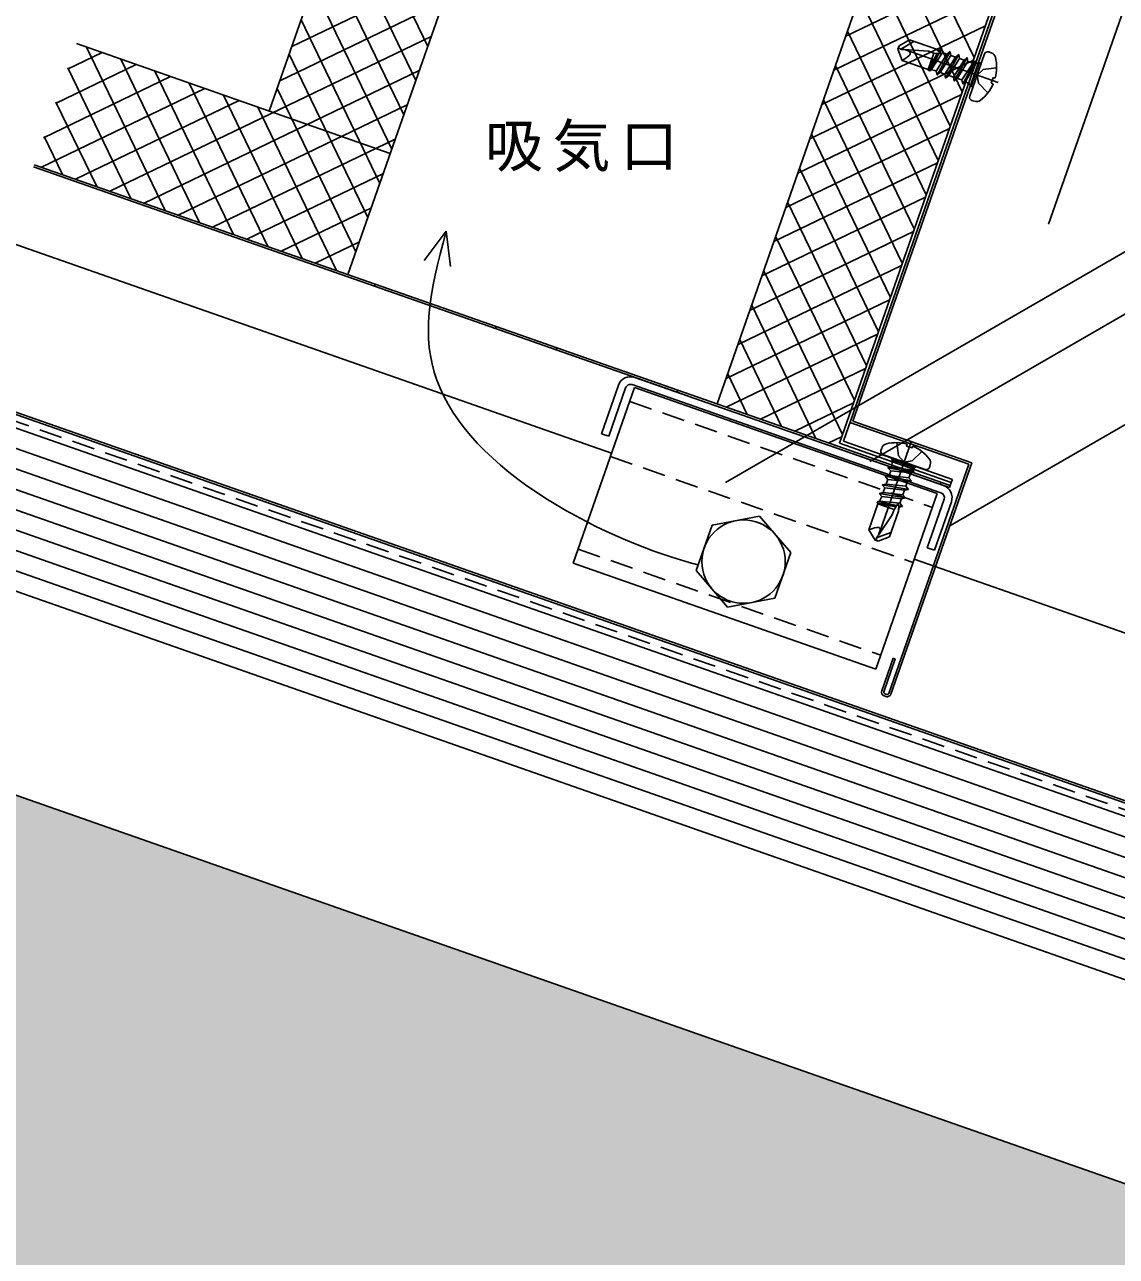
# Model space of a CAD drawing. Units: millimetres, scale not verified. Extents: x -1099 to 1151, y -388 to 361.
# Drawn here: x -366.9 to -196.7, y -129.6 to 62.4 of the extents above; entities that cross this region are included whole.
import ezdxf

# ---------------------------------------------------------------- set-up
doc = ezdxf.new("R2010")
doc.units = ezdxf.units.MM
doc.header["$LTSCALE"] = 3
doc.linetypes.add('CHAIN1', pattern=[8, 5, -1, 1, -1])
doc.linetypes.add('DASHED1', pattern=[1.8, 1.2, -0.6])
doc.layers.add('0-0', color=4, linetype='Continuous')
doc.styles.add('ＭＳ ゴシック', font='')
doc.styles.get('ＭＳ ゴシック').set_extended_font_data('MS Gothic')

msp = doc.modelspace()

# ---------------------------------------------------------------- linework, layer by layer
at = {"layer": '0-0'}
for p, q in [((-166.551, 147.592), (-207.261, 31.278)), ((-304.032, 59.014), (-316.302, 84.498)), ((-305.9, 53.675), (-318.171, 79.159)), ((-307.769, 48.336), (-320.039, 73.82)), ((-299.751, 71.244), (-325.235, 58.973)), ((-213.359, 72.886), (-238.843, 60.615)), ((-218.831, 57.251), (-226.194, 72.541)), ((-309.638, 42.997), (-321.908, 68.481)), ((-215.228, 67.547), (-240.712, 55.276)), ((-220.7, 51.912), (-228.062, 67.202)), ((-301.62, 65.905), (-327.104, 53.634)), ((-224.437, 41.233), (-236.708, 66.717)), ((-222.569, 46.572), (-232.472, 67.141)), ((-311.506, 37.657), (-323.777, 63.141)), ((-217.097, 62.207), (-242.581, 49.937)), ((-303.489, 60.565), (-353.609, 36.433)), ((-226.306, 35.894), (-238.576, 61.378)), ((-228.926, 60.037), (-230.554, 59.07)), ((-228.227, 59.792), (-230.29, 58.566)), ((-224.884, 58.622), (-228.926, 60.037)), ((-354.821, 58.046), (-360.208, 55.453)), ((-344.978, 33.412), (-357.249, 58.896)), ((-313.375, 32.318), (-325.645, 57.802)), ((-230.554, 59.07), (-230.719, 58.598)), ((-230.719, 58.598), (-230.05, 56.828)), ((-230.636, 58.834), (-230.555, 58.755)), ((-230.555, 58.755), (-230.471, 58.68)), ((-230.471, 58.68), (-230.384, 58.616)), ((-230.384, 58.616), (-230.29, 58.566)), ((-230.29, 58.566), (-230.166, 58.53)), ((-230.166, 58.53), (-230.033, 58.516)), ((-230.033, 58.516), (-229.894, 58.517)), ((-229.894, 58.517), (-229.753, 58.526)), ((-229.414, 58.407), (-229.753, 58.526)), ((-225.961, 58.241), (-229.753, 58.526)), ((-229.131, 58.29), (-229.414, 58.407)), ((-228.922, 58.164), (-229.131, 58.29)), ((-228.981, 57.584), (-228.814, 57.812)), ((-228.804, 58.016), (-228.922, 58.164)), ((-228.814, 57.812), (-228.804, 58.016)), ((-224.59, 57.897), (-226.007, 55.413)), ((-224.405, 57.88), (-225.985, 55.263)), ((-224.341, 57.876), (-225.746, 55.18)), ((-223.8, 58.047), (-225.561, 55.34)), ((-224.788, 57.918), (-225.12, 57.947)), ((-224.884, 58.622), (-224.609, 58.424)), ((-224.459, 57.885), (-224.788, 57.918)), ((-224.746, 55.167), (-223.079, 57.794)), ((-222.589, 58.216), (-224.626, 54.532)), ((-224.609, 58.424), (-224.339, 58.221)), ((-224.201, 57.876), (-224.459, 57.885)), ((-223.921, 58.682), (-224.343, 58.319)), ((-224.339, 58.221), (-224.14, 58.044)), ((-224.246, 58.144), (-223.921, 58.682)), ((-224.215, 58.117), (-223.921, 58.682)), ((-224.079, 57.922), (-224.201, 57.876)), ((-224.14, 58.044), (-224.079, 57.922)), ((-223.921, 58.682), (-223.8, 58.047)), ((-223.079, 57.794), (-223.8, 58.047)), ((-221.257, 57.75), (-223.294, 54.066)), ((-222.589, 58.216), (-223.079, 57.794)), ((-222.589, 58.216), (-222.469, 57.581)), ((-221.257, 57.75), (-221.747, 57.328)), ((-221.257, 57.75), (-221.137, 57.114)), ((-217.21, 57.843), (-219.522, 51.236)), ((-216.186, 58.015), (-216.573, 58.15)), ((-349.482, 56.178), (-362.077, 50.113)), ((-339.639, 31.543), (-351.91, 57.027)), ((-218.965, 56.868), (-244.449, 44.598)), ((-228.175, 30.554), (-240.445, 56.038)), ((-230.05, 56.828), (-229.635, 57.085)), ((-226.007, 55.413), (-230.05, 56.828)), ((-229.635, 57.085), (-229.266, 57.34)), ((-229.266, 57.34), (-228.981, 57.584)), ((-222.469, 57.581), (-224.135, 54.954)), ((-223.414, 54.701), (-221.747, 57.328)), ((-221.137, 57.114), (-222.804, 54.488)), ((-221.747, 57.328), (-222.469, 57.581)), ((-222.082, 54.235), (-220.415, 56.862)), ((-219.925, 57.284), (-221.962, 53.6)), ((-219.805, 56.648), (-221.472, 54.021)), ((-220.415, 56.862), (-221.137, 57.114)), ((-220.75, 53.769), (-218.987, 56.448)), ((-219.925, 57.284), (-220.415, 56.862)), ((-218.517, 56.413), (-220.174, 53.526)), ((-219.925, 57.284), (-219.805, 56.648)), ((-219.3, 56.472), (-219.805, 56.648)), ((-219.611, 54.976), (-218.733, 56.697)), ((-218.559, 56.636), (-219.611, 54.976)), ((-218.987, 56.448), (-219.3, 56.472)), ((-218.041, 56.377), (-219.258, 52.9)), ((-218.733, 56.697), (-218.987, 56.448)), ((-218.559, 56.636), (-218.733, 56.697)), ((-218.559, 56.636), (-218.517, 56.413)), ((-218.041, 56.377), (-218.517, 56.413)), ((-344.143, 54.309), (-363.946, 44.774)), ((-350.318, 35.281), (-360.133, 55.666)), ((-305.357, 55.226), (-348.27, 34.564)), ((-334.3, 29.675), (-346.57, 55.159)), ((-226.007, 55.413), (-225.985, 55.263)), ((-225.746, 55.18), (-225.985, 55.263)), ((-225.746, 55.18), (-225.561, 55.34)), ((-224.955, 55.241), (-225.561, 55.34)), ((-224.746, 55.167), (-224.955, 55.241)), ((-224.626, 54.532), (-224.746, 55.167)), ((-224.626, 54.532), (-224.135, 54.954)), ((-223.414, 54.701), (-224.135, 54.954)), ((-223.294, 54.066), (-223.414, 54.701)), ((-223.294, 54.066), (-222.804, 54.488)), ((-222.082, 54.235), (-222.804, 54.488)), ((-221.962, 53.6), (-222.082, 54.235)), ((-221.962, 53.6), (-221.472, 54.021)), ((-220.75, 53.769), (-221.472, 54.021)), ((-220.63, 53.134), (-220.75, 53.769)), ((-219.611, 54.976), (-220.63, 53.134)), ((-219.337, 52.955), (-218.746, 54.362)), ((-216.174, 53.294), (-215.875, 54.146)), ((-215.875, 54.146), (-215.565, 54.06)), ((-338.803, 52.44), (-364.287, 40.17)), ((-328.961, 27.806), (-341.231, 53.29)), ((-315.244, 26.979), (-327.514, 52.463)), ((-149.368, 53.55), (-257.634, -8.957)), ((-220.63, 53.134), (-220.174, 53.526)), ((-219.337, 52.955), (-220.174, 53.526)), ((-215.878, 53.168), (-216.174, 53.294)), ((-355.657, 37.149), (-362.002, 50.327)), ((-333.464, 50.572), (-358.948, 38.301)), ((-323.621, 25.937), (-335.892, 51.421)), ((-220.834, 51.529), (-246.318, 39.258)), ((-230.043, 25.215), (-242.314, 50.699)), ((-218.829, 50.464), (-219.216, 50.599)), ((-307.226, 49.887), (-342.93, 32.695)), ((-318.282, 24.069), (-330.552, 49.553)), ((-222.703, 46.189), (-248.187, 33.919)), ((-360.996, 39.018), (-363.871, 44.988)), ((-309.095, 44.547), (-337.591, 30.827)), ((-231.912, 19.876), (-244.182, 45.36)), ((-224.571, 40.85), (-250.055, 28.58)), ((-310.963, 39.208), (-332.252, 28.958)), ((-233.781, 14.537), (-246.051, 40.02)), ((-226.44, 35.511), (-251.924, 23.24)), ((-235.649, 9.197), (-247.92, 34.681)), ((-235.102, -5.675), (-165.353, 34.594)), ((-312.832, 33.869), (-326.912, 27.089)), ((-301.171, 30.232), (-304.618, 25.639)), ((-301.653, 28.391), (-301.171, 30.232)), ((-301.171, 30.232), (-300.47, 24.721)), ((-228.309, 30.172), (-253.793, 17.901)), ((-237.518, 3.858), (-249.788, 29.342)), ((-456.279, 27.119), (-146.928, -81.154)), ((-314.701, 28.53), (-321.573, 25.221)), ((-302.097, 26.638), (-301.653, 28.391)), ((-302.864, 23.36), (-302.502, 24.964)), ((-302.502, 24.964), (-302.097, 26.638)), ((-456.279, 23.941), (-147.919, -83.985)), ((-303.18, 21.816), (-302.864, 23.36)), ((-230.177, 24.832), (-255.661, 12.562)), ((-239.387, -1.481), (-251.657, 24.003)), ((-312.351, 21.622), (-293.473, 15.015)), ((-312.235, 21.952), (-293.358, 15.346)), ((-303.446, 20.324), (-303.18, 21.816)), ((-456.279, 20.762), (-148.91, -86.817)), ((-303.659, 18.877), (-303.446, 20.324)), ((-232.046, 19.493), (-257.53, 7.222)), ((-456.279, 17.584), (-149.901, -89.648)), ((-303.911, 16.09), (-303.815, 17.468)), ((-303.815, 17.468), (-303.659, 18.877)), ((-243.532, -2.093), (-253.526, 18.663)), ((-303.942, 14.74), (-303.911, 16.09)), ((-222.646, -15.707), (-166.468, 16.727)), ((-456.279, 14.405), (-150.892, -92.48)), ((-303.905, 13.411), (-303.942, 14.74)), ((-233.915, 14.154), (-257.501, 2.797)), ((-303.797, 12.1), (-303.905, 13.411)), ((-303.615, 10.804), (-303.797, 12.1)), ((-265.157, 5.105), (-284.035, 11.712)), ((-265.042, 5.436), (-283.919, 12.042)), ((-248.871, -0.224), (-255.394, 13.324)), ((-456.279, 11.227), (-151.883, -95.311)), ((-303.357, 9.52), (-303.615, 10.804)), ((-456.279, 8.049), (-152.874, -98.143)), ((-303.019, 8.246), (-303.357, 9.52)), ((-302.601, 6.981), (-303.019, 8.246)), ((-254.21, 1.645), (-257.263, 7.985)), ((-235.783, 8.814), (-252.162, 0.928)), ((-302.101, 5.724), (-302.601, 6.981)), ((-301.519, 4.475), (-302.101, 5.724)), ((-300.853, 3.233), (-301.519, 4.475)), ((-300.104, 2), (-300.853, 3.233)), ((-299.274, 0.777), (-300.104, 2)), ((-237.652, 3.475), (-246.823, -0.941)), ((-298.363, -0.435), (-299.274, 0.777)), ((-297.374, -1.634), (-298.363, -0.435)), ((-296.309, -2.817), (-297.374, -1.634)), ((-239.521, -1.864), (-241.484, -2.809)), ((-295.173, -3.984), (-296.309, -2.817)), ((-233.241, -3.599), (-233.376, -3.985)), ((-293.968, -5.132), (-295.173, -3.984)), ((-292.701, -6.257), (-293.968, -5.132)), ((-226.463, -6.935), (-233.07, -4.623)), ((-231.717, -5.449), (-231.611, -5.55)), ((-231.604, -5.453), (-231.717, -5.449)), ((-231.611, -5.55), (-231.687, -6.56)), ((-231.611, -5.55), (-230.142, -5.965)), ((-228.127, -6.67), (-231.604, -5.453)), ((-291.374, -7.358), (-292.701, -6.257)), ((-289.995, -8.432), (-291.374, -7.358)), ((-232.277, -6.672), (-231.855, -7.162)), ((-231.855, -7.162), (-232.108, -7.883)), ((-231.855, -7.162), (-228.661, -7.454)), ((-228.396, -7.064), (-231.687, -6.56)), ((-228.661, -7.454), (-228.838, -7.713)), ((-228.308, -7.411), (-228.661, -7.454)), ((-228.127, -6.67), (-228.396, -7.064)), ((-228.247, -7.237), (-228.396, -7.064)), ((-228.247, -7.237), (-228.308, -7.411)), ((-225.69, -6.241), (-225.825, -6.628)), ((-288.569, -9.477), (-289.995, -8.432)), ((-287.102, -10.49), (-288.569, -9.477)), ((-233.209, -9.335), (-232.574, -9.215)), ((-229.059, -10.04), (-233.209, -9.335)), ((-233.209, -9.335), (-232.788, -9.825)), ((-232.743, -8.003), (-232.108, -7.883)), ((-228.593, -8.708), (-232.743, -8.003)), ((-232.743, -8.003), (-232.321, -8.494)), ((-232.321, -8.494), (-232.574, -9.215)), ((-232.321, -8.494), (-229.228, -8.829)), ((-229.059, -10.04), (-229.481, -9.55)), ((-228.593, -8.708), (-229.228, -8.829)), ((-228.593, -8.708), (-229.015, -8.218)), ((-285.602, -11.47), (-287.102, -10.49)), ((-284.075, -12.414), (-285.602, -11.47)), ((-233.675, -10.667), (-233.04, -10.547)), ((-229.525, -11.372), (-233.675, -10.667)), ((-233.675, -10.667), (-233.254, -11.157)), ((-233.327, -11.367), (-233.627, -11.902)), ((-233.254, -11.157), (-233.327, -11.367)), ((-233.254, -11.157), (-230.161, -11.492)), ((-232.788, -9.825), (-233.04, -10.547)), ((-232.788, -9.825), (-229.695, -10.161)), ((-229.525, -11.372), (-230.161, -11.492)), ((-229.525, -11.372), (-229.947, -10.882)), ((-229.059, -10.04), (-229.695, -10.161)), ((-282.529, -13.321), (-284.075, -12.414)), ((-280.97, -14.188), (-282.529, -13.321)), ((-233.848, -12.296), (-235.263, -16.339)), ((-233.868, -11.947), (-233.951, -12.186)), ((-233.848, -12.296), (-233.951, -12.186)), ((-230.92, -12.583), (-233.951, -12.186)), ((-233.868, -11.947), (-233.627, -11.902)), ((-230.883, -12.53), (-233.868, -11.947)), ((-233.848, -12.296), (-231.314, -13.183)), ((-231.023, -12.738), (-233.848, -12.296)), ((-230.639, -13.419), (-232.054, -17.462)), ((-231.314, -13.183), (-231.608, -14.024)), ((-230.617, -12.582), (-229.992, -12.704)), ((-230.615, -12.623), (-229.992, -12.704)), ((-230.613, -12.801), (-230.539, -12.808)), ((-229.992, -12.704), (-230.413, -12.214)), ((-279.405, -15.016), (-280.97, -14.188)), ((-277.841, -15.802), (-279.405, -15.016)), ((-252.319, -14.214), (-259.694, -15.609)), ((-247.424, -19.904), (-252.319, -14.214)), ((-231.608, -14.024), (-233.751, -17.166)), ((-276.285, -16.547), (-277.841, -15.802)), ((-274.743, -17.25), (-276.285, -16.547)), ((-273.219, -17.911), (-274.743, -17.25)), ((-259.694, -15.609), (-262.173, -22.693)), ((-231.809, -16.762), (-234.054, -17.611)), ((-271.718, -18.531), (-273.219, -17.911)), ((-270.243, -19.109), (-271.718, -18.531)), ((-268.797, -19.648), (-270.243, -19.109)), ((-232.054, -17.462), (-233.825, -18.131)), ((-267.379, -20.148), (-268.797, -19.648)), ((-265.989, -20.611), (-267.379, -20.148)), ((-264.623, -21.038), (-265.989, -20.611)), ((-263.275, -21.432), (-264.623, -21.038)), ((-249.903, -26.988), (-247.424, -19.904)), ((-261.938, -21.793), (-263.275, -21.432)), ((-262.173, -22.693), (-257.278, -28.383)), ((-257.278, -28.383), (-249.903, -26.988))]:
    msp.add_line(p, q, dxfattribs=at)
at = {"layer": '0-0', "color": 7}
for p, q in [((-311.245, 98.948), (-328.753, 48.923)), ((-292.368, 92.341), (-316.482, 23.439)), ((-211.974, 75.329), (-239.227, -2.54)), ((-212.777, 74.55), (-239.864, -2.846)), ((-211.809, 74.741), (-237.764, 0.581)), ((-235.123, 71.247), (-258.907, 3.288)), ((-309.876, 42.316), (-358.811, 59.443)), ((-448.416, 56.152), (-275.375, -4.413)), ((-482.043, 41.805), (-145.16, -76.104)), ((-312.235, 21.952), (-365.418, 40.566)), ((-312.351, 21.622), (-365.534, 40.235)), ((-365.534, 40.235), (-312.351, 21.622)), ((-456.279, 32.417), (-145.276, -76.434)), ((-456.279, 30.298), (-145.937, -78.322)), ((-312.235, 21.952), (-312.351, 21.622)), ((-293.358, 15.346), (-293.473, 15.015)), ((-284.035, 11.712), (-293.473, 15.015)), ((-283.919, 12.042), (-293.358, 15.346)), ((-283.919, 12.042), (-284.035, 11.712)), ((-271.788, 5.837), (-281.368, -21.535)), ((-274.313, 6.191), (-276.955, -1.36)), ((-273.18, 5.795), (-275.823, -1.756)), ((-272.161, 6.286), (-224.024, -10.562)), ((-271.788, 5.837), (-224.595, -10.68)), ((-271.764, 7.418), (-223.627, -9.43)), ((-456.279, 4.87), (-153.865, -100.975)), ((-265.042, 5.436), (-265.157, 5.105)), ((-262.544, 4.191), (-265.157, 5.105)), ((-222.568, -9.43), (-265.042, 5.436)), ((-222.684, -9.76), (-262.544, 4.191)), ((-219.663, -6.125), (-238.21, 0.366)), ((-276.955, -1.36), (-275.823, -1.756)), ((-222.403, -8.958), (-239.864, -2.846)), ((-222.238, -8.486), (-239.227, -2.54)), ((-219.663, -6.125), (-232.163, -41.839)), ((-223.967, -8.887), (-224.099, -9.264)), ((-222.403, -8.958), (-222.684, -9.76)), ((-222.568, -9.43), (-222.684, -9.76)), ((-222.238, -8.486), (-222.403, -8.958)), ((-224.595, -10.68), (-234.175, -38.052)), ((-223.533, -11.582), (-226.176, -19.132)), ((-222.4, -11.978), (-225.043, -19.529)), ((-226.176, -19.132), (-225.043, -19.529)), ((-228.182, -20.93), (-137.017, -52.838)), ((-281.368, -21.535), (-234.175, -38.052)), ((-461.279, -25.164), (-163.776, -129.29)), ((-233.248, -41.459), (-231.464, -36.362)), ((-231.464, -36.362), (-231.134, -36.478)), ((-231.134, -36.478), (-232.918, -41.575)), ((-232.597, -42.323), (-232.88, -42.224)), ((-232.764, -41.893), (-232.481, -41.992))]:
    msp.add_line(p, q, dxfattribs=at)
at = {"layer": '0-0', "linetype": 'CHAIN1'}
for p, q in [((-215.081, 53.39), (-231.58, 59.164)), ((-228.616, -2.493), (-234.391, -18.993))]:
    msp.add_line(p, q, dxfattribs=at)
at = {"layer": '0-0', "linetype": 'DASHED1'}
for p, q in [((-215.341, 55.682), (-217.413, 55.419)), ((-217.413, 55.419), (-218.366, 54.54)), ((-218.366, 54.54), (-218.17, 53.258)), ((-216.713, 51.761), (-218.17, 53.258)), ((-456.279, 31.357), (-145.606, -77.378)), ((-230.908, -2.753), (-230.646, -4.826)), ((-226.987, -4.126), (-228.484, -5.582))]:
    msp.add_line(p, q, dxfattribs=at)
at = {"layer": '0-0', "color": 7, "linetype": 'DASHED1'}
for p, q in [((-272.548, 3.666), (-225.355, -12.851)), ((-275.554, -4.923), (-228.361, -21.44)), ((-280.608, -19.364), (-233.415, -35.881))]:
    msp.add_line(p, q, dxfattribs=at)
at = {"layer": '0-0'}
for points in [[(-226.007, 55.413), (-225.12, 57.947), (-225.961, 58.241)], [(-224.384, 58.257), (-224.343, 58.319), (-224.884, 58.622)], [(-219.258, 52.9), (-219.325, 52.809), (-219.337, 52.955)], [(-229.286, -2.978), (-229.373, -3.288), (-228.52, -3.586), (-228.395, -3.29)], [(-230.202, -7.024), (-232.277, -6.672), (-231.687, -6.56)], [(-228.247, -7.237), (-230.202, -7.024), (-228.308, -7.411)], [(-229.228, -8.829), (-229.481, -9.55), (-232.574, -9.215)], [(-228.838, -7.713), (-229.015, -8.218), (-232.108, -7.883)], [(-230.161, -11.492), (-230.413, -12.214), (-233.627, -11.902)], [(-229.695, -10.161), (-229.947, -10.882), (-233.04, -10.547)], [(-230.639, -13.419), (-230.623, -13.082), (-230.613, -12.744), (-230.628, -12.478), (-230.685, -12.354), (-230.796, -12.42), (-230.951, -12.628), (-231.13, -12.905), (-231.314, -13.183)], [(-229.992, -12.704), (-230.539, -12.808), (-230.639, -13.419)], [(-235.263, -16.339), (-234.803, -16.176), (-234.375, -16.046), (-234.005, -15.975), (-233.723, -15.987), (-233.557, -16.106), (-233.516, -16.291), (-233.547, -16.533), (-233.632, -16.827), (-233.751, -17.166)], [(-233.825, -18.131), (-234.297, -17.966), (-235.263, -16.339)], [(-234.061, -18.049), (-234.072, -17.936), (-234.078, -17.824), (-234.074, -17.715), (-234.054, -17.611), (-234.005, -17.491), (-233.933, -17.379), (-233.846, -17.271), (-233.751, -17.166)]]:
    msp.add_lwpolyline(points, dxfattribs=at)
at = {"layer": '0-0', "color": 7}
msp.add_lwpolyline([(-231.832, -41.955), (-219.217, -5.91), (-237.764, 0.581)], dxfattribs=at)
at = {"layer": '0-0', "linetype": 'DASHED1'}
msp.add_lwpolyline([(-228.484, -5.582), (-229.766, -5.779), (-230.646, -4.826)], dxfattribs=at)
at = {"layer": '0-0'}
msp.add_circle((-254.798, -21.299), 6.5, dxfattribs=at)
for centre, radius, start, end in [((-216.738, 57.678), 0.5, 70.7108, 160.7108), ((-216.498, 57.064), 1, 13.76654, 70.7108), ((-218.078, 56.876), 0.5, 274.28899, 340.7108), ((-221.84, 55.756), 6.5, 344.87881, 13.76654), ((-219.598, 52.534), 0.5, 340.7108, 47.13263), ((-221.84, 55.756), 6.5, 307.65507, 336.5428), ((-219.05, 51.071), 0.5, 160.7108, 250.7108), ((-218.48, 51.401), 1, 250.7108, 307.65507), ((-232.291, -3.911), 1, 103.76573, 160.71), ((-230.982, -9.253), 6.5, 74.878, 103.76573), ((-230.982, -9.253), 6.5, 37.65426, 66.54199), ((-232.904, -4.151), 0.5, 160.71, 250.71), ((-232.102, -5.491), 0.5, 4.28817, 70.71), ((-226.628, -5.893), 1, 340.71, 37.65426), ((-227.76, -7.01), 0.5, 70.71, 137.13181), ((-226.297, -6.463), 0.5, 250.71, 340.71)]:
    msp.add_arc(centre, radius, start, end, dxfattribs=at)
at = {"layer": '0-0', "color": 7}
for centre, radius, start, end in [((-272.425, 5.531), 2, 70.71, 160.71), ((-272.425, 5.531), 0.8, 70.71, 160.71), ((-224.288, -11.317), 2, 340.71, 70.71), ((-224.288, -11.317), 0.8, 340.71, 70.71), ((-232.682, -41.657), 0.6, 160.7108, 250.70995), ((-232.682, -41.657), 0.25, 160.7108, 250.70995), ((-232.399, -41.756), 0.6, 250.70995, 340.7108), ((-232.399, -41.756), 0.25, 250.70995, 340.7108)]:
    msp.add_arc(centre, radius, start, end, dxfattribs=at)
at = {"layer": '0-0', "color": 9}
msp.add_solid([(-461.279, -25.164), (-461.279, -247.655), (-163.776, -129.29), (-233.149, -327.501)], dxfattribs=at)

# ---------------------------------------------------------------- texts
at = {"layer": '0-0', "color": 7, "insert": (-295.091, 39.434), "char_height": 6.598, "attachment_point": 7, "style": 'ＭＳ ゴシック'}
msp.add_mtext('\\T1.17;吸気口', dxfattribs=at)

doc.saveas('drawing.dxf')
